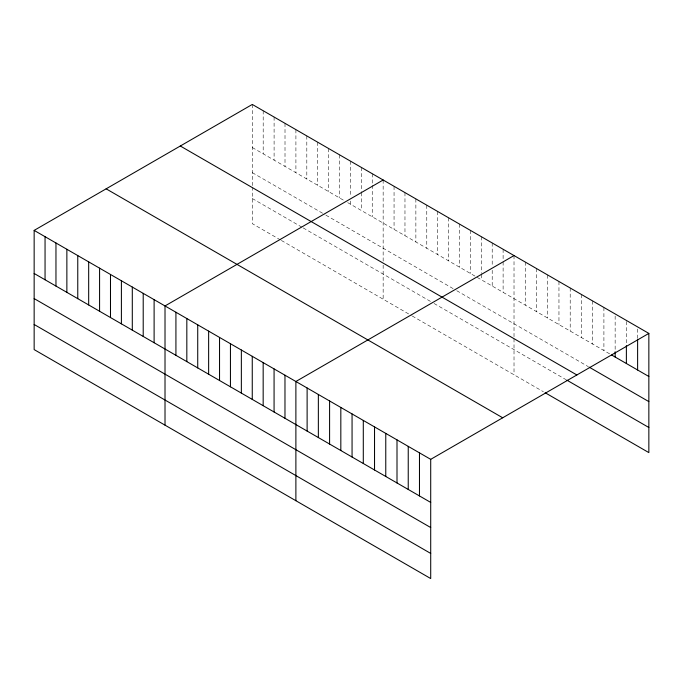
<?xml version="1.0" encoding="UTF-8"?>
<svg xmlns="http://www.w3.org/2000/svg" width="683" height="683" viewBox="0 0 683 683"><rect width="100%" height="100%" fill="white"/><g stroke="black" fill="none" stroke-linecap="round" stroke-linejoin="round"><path stroke-width="0.51" stroke-dasharray="3.42 2.56" d="M252.292 104.448L252.292 185.597M252.292 147.528L344.078 200.529M347.707 202.62L610.824 354.528M252.292 172.654L324.988 214.624M325.902 215.154L453.128 288.61M456.765 290.71L588.345 366.677M252.292 198.531L302.27 227.396M303.184 227.917L430.41 301.374M434.046 303.474L565.874 379.586M280.457 239.921L252.292 223.657L252.292 187.586M281.37 240.45L411.328 315.478M412.233 315.998L543.403 391.735M637.615 329.018L637.615 338.478M626.379 321.48L626.379 344.599M615.144 316.041L615.144 350.721M603.909 307.452L603.909 350.533M592.673 300.972L592.673 344.053M581.438 294.484L581.438 337.564M570.203 287.995L570.203 331.076M558.959 281.507L558.959 324.587M547.723 275.018L547.723 318.099M536.488 268.53L536.488 311.619M525.253 262.05L525.253 305.13M514.017 255.562L514.017 336.702M514.017 338.691L514.017 374.762M503.115 249.261L503.115 260.821M503.115 261.871L503.115 292.341M492.204 242.969L492.204 266.08M492.204 270.289L492.204 286.049M481.302 236.668L481.302 273.448M481.302 274.498L481.302 279.748M470.399 230.376L470.399 273.456M459.488 224.075L459.488 267.164M448.586 217.783L448.586 260.863M437.683 211.482L437.683 254.571M426.773 205.19L426.773 248.27M415.87 198.89L415.87 241.978M404.968 192.597L404.968 235.678M394.057 186.297L394.057 229.386M383.154 180.005L383.154 261.145M383.154 265.132L383.154 299.214M372.244 173.713L372.244 184.214M372.244 185.264L372.244 216.793M361.341 167.412L361.341 191.582M361.341 192.632L361.341 210.492M350.439 161.12L350.439 196.841M350.439 201.05L350.439 204.2M339.528 154.819L339.528 197.899M328.625 148.527L328.625 191.607M317.723 142.226L317.723 185.306M306.812 135.934L306.812 179.014M295.91 129.633L295.91 172.714M285.007 123.341L285.007 166.421M274.096 117.041L274.096 160.121M263.194 110.748L263.194 153.829"/><path stroke-width="1.02" d="M34.15 230.393L430.708 459.343L430.708 578.552L34.15 349.594L34.15 230.393L252.292 104.448L648.85 333.406L648.85 452.607L545.136 392.725M383.154 180.005L165.013 305.941L165.013 425.15M514.017 255.562L295.884 381.498L295.884 500.707M430.708 459.343L648.85 333.406M611.686 355.032L648.85 376.487M589.216 367.172L648.85 401.604M180.303 146.008L576.862 374.967M566.745 380.081L648.85 427.49M106.138 188.832L502.697 417.783M34.15 273.473L430.708 502.423M34.15 298.591L430.708 527.549M34.15 324.476L430.708 553.426M637.615 339.528L637.615 369.998M626.379 345.649L626.379 363.51M615.144 351.771L615.144 357.021M419.473 452.855L419.473 495.935M408.238 446.366L408.238 489.455M397.002 439.886L397.002 482.966M385.767 433.398L385.767 476.478M374.532 426.909L374.532 469.989M363.296 420.421L363.296 463.501M352.061 413.932L352.061 457.012M340.826 407.444L340.826 450.532M329.59 400.964L329.59 444.044M318.355 394.475L318.355 437.555M307.119 387.987L307.119 431.067M284.973 375.206L284.973 418.286M274.071 368.905L274.071 411.986M263.168 362.613L263.168 405.693M252.258 356.313L252.258 399.393M241.355 350.02L241.355 393.101M230.444 343.72L230.444 386.8M219.542 337.428L219.542 380.508M208.639 331.127L208.639 374.216M197.728 324.835L197.728 367.915M186.826 318.534L186.826 361.623M175.924 312.242L175.924 355.322M154.11 299.649L154.11 342.729M143.208 293.357L143.208 336.437M132.297 287.056L132.297 330.137M121.395 280.764L121.395 323.844M110.492 274.464L110.492 317.544M99.581 268.171L99.581 311.252M88.679 261.871L88.679 304.951M77.768 255.579L77.768 298.659M66.866 249.278L66.866 292.358M55.963 242.986L55.963 286.066M45.052 236.685L45.052 279.765"/></g></svg>
